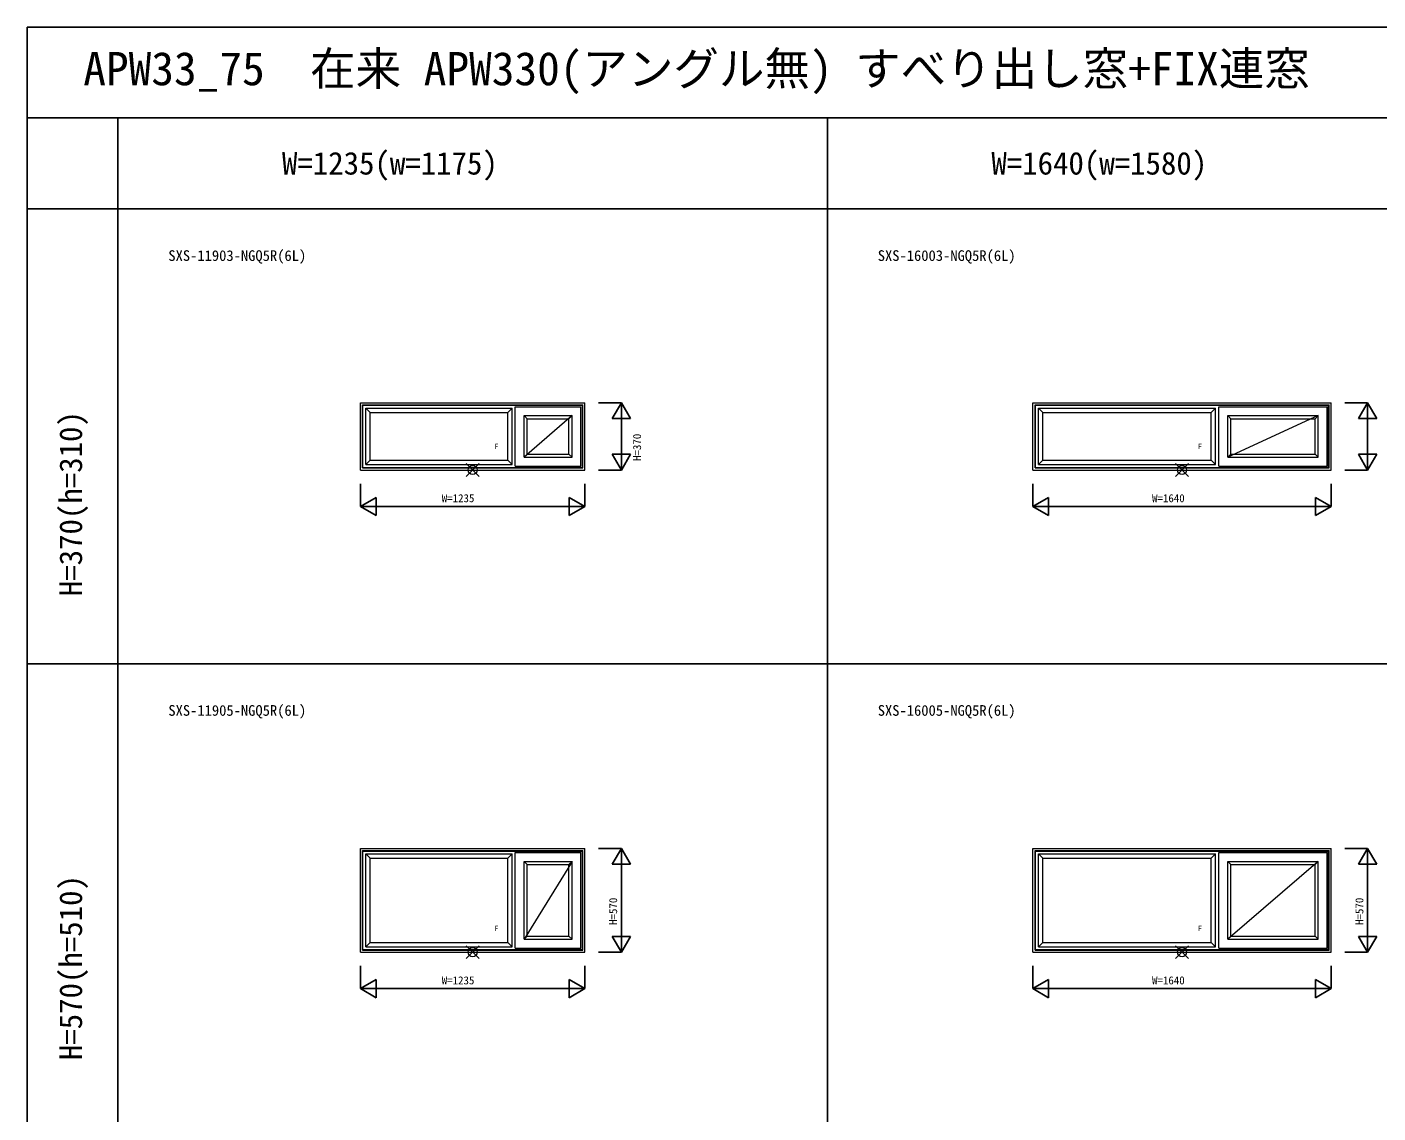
# Model space of a CAD drawing. Units: millimetres, scale not verified. Extents: x -13750 to 13750, y -10000 to 10000.
# Drawn here: x -13750 to -6323, y 4031 to 10000 of the extents above; entities that cross this region are included whole.
import ezdxf
from ezdxf.enums import TextEntityAlignment as Align

# ---------------------------------------------------------------- set-up
doc = ezdxf.new("R2010")
doc.units = ezdxf.units.MM
doc.header["$LTSCALE"] = 50
for name, color, linetype in [('0-0_0', 3, 'Continuous'), ('0-6_YKK_F1', 7, 'Continuous'), ('0-8_YKK_N1', 2, 'Continuous')]:
    doc.layers.add(name, color=color, linetype=linetype)
doc.layers.add('0-1_YKK_A1', color=4, linetype='Continuous', lineweight=18)
doc.layers.add('0-7_YKK_IN', color=1, linetype='Continuous', lineweight=18)
doc.styles.add('ＭＳ ゴシック', font='')
doc.styles.get('ＭＳ ゴシック').set_extended_font_data('MS Gothic')

msp = doc.modelspace()

# ---------------------------------------------------------------- linework, layer by layer
at = {"layer": '0-1_YKK_A1'}
for p, q in [((-11917.5, 7565), (-11917.5, 7935)), ((-11917.5, 7935), (-10682.5, 7935)), ((-11905.5, 7577), (-11905.5, 7923)), ((-11905.5, 7923), (-10694.5, 7923)), ((-11903.3, 7920.8), (-11905.5, 7923)), ((-11903.3, 7579.2), (-11903.3, 7920.8)), ((-11903.3, 7920.8), (-10696.7, 7920.8)), ((-11887.5, 7595), (-11887.5, 7905)), ((-11887.5, 7905), (-11083.5, 7905)), ((-11863.5, 7881), (-11887.5, 7905)), ((-11863.5, 7619), (-11863.5, 7881)), ((-11863.5, 7881), (-11107.5, 7881)), ((-11107.5, 7881), (-11083.5, 7905)), ((-11107.5, 7619), (-11107.5, 7881)), ((-11083.5, 7595), (-11083.5, 7905)), ((-11065.5, 7587), (-11065.5, 7913)), ((-11065.5, 7913), (-10704.5, 7913)), ((-10704.5, 7587), (-10704.5, 7913)), ((-10696.7, 7920.8), (-10694.5, 7923)), ((-10696.7, 7579.2), (-10696.7, 7920.8)), ((-10694.5, 7577), (-10694.5, 7923)), ((-10682.5, 7565), (-10682.5, 7935)), ((-8220, 7565), (-8220, 7935)), ((-8220, 7935), (-6580, 7935)), ((-8208, 7577), (-8208, 7923)), ((-8208, 7923), (-6592, 7923)), ((-8205.8, 7920.8), (-8208, 7923)), ((-8205.8, 7579.2), (-8205.8, 7920.8)), ((-8205.8, 7920.8), (-6594.2, 7920.8)), ((-8190, 7595), (-8190, 7905)), ((-8190, 7905), (-7216, 7905)), ((-8166, 7881), (-8190, 7905)), ((-8166, 7619), (-8166, 7881)), ((-8166, 7881), (-7240, 7881)), ((-7240, 7881), (-7216, 7905)), ((-7240, 7619), (-7240, 7881)), ((-7216, 7595), (-7216, 7905)), ((-7198, 7587), (-7198, 7913)), ((-7198, 7913), (-6602, 7913)), ((-6602, 7587), (-6602, 7913)), ((-6594.2, 7920.8), (-6592, 7923)), ((-6594.2, 7579.2), (-6594.2, 7920.8)), ((-6592, 7577), (-6592, 7923)), ((-6580, 7565), (-6580, 7935)), ((-11016.5, 7636), (-11016.5, 7864)), ((-10753.5, 7864), (-11016.5, 7636)), ((-11016.5, 7864), (-10753.5, 7864)), ((-10999.5, 7847), (-11016.5, 7864)), ((-10999.5, 7653), (-10999.5, 7847)), ((-10999.5, 7847), (-10770.5, 7847)), ((-10770.5, 7847), (-10753.5, 7864)), ((-10770.5, 7653), (-10770.5, 7847)), ((-10753.5, 7636), (-10753.5, 7864)), ((-7149, 7636), (-7149, 7864)), ((-6651, 7864), (-7149, 7636)), ((-7149, 7864), (-6651, 7864)), ((-7132, 7847), (-7149, 7864)), ((-7132, 7653), (-7132, 7847)), ((-7132, 7847), (-6668, 7847)), ((-6668, 7847), (-6651, 7864)), ((-6668, 7653), (-6668, 7847)), ((-6651, 7636), (-6651, 7864)), ((-10999.5, 7653), (-11016.5, 7636)), ((-10999.5, 7653), (-10770.5, 7653)), ((-10770.5, 7653), (-10753.5, 7636)), ((-7132, 7653), (-7149, 7636)), ((-7132, 7653), (-6668, 7653)), ((-6668, 7653), (-6651, 7636)), ((-11905.5, 7577), (-11903.3, 7579.2)), ((-11905.5, 7577), (-10694.5, 7577)), ((-11903.3, 7579.2), (-10696.7, 7579.2)), ((-11863.5, 7619), (-11887.5, 7595)), ((-11887.5, 7595), (-11083.5, 7595)), ((-11863.5, 7619), (-11107.5, 7619)), ((-11107.5, 7619), (-11083.5, 7595)), ((-11065.5, 7587), (-10704.5, 7587)), ((-11016.5, 7636), (-10753.5, 7636)), ((-10694.5, 7577), (-10696.7, 7579.2)), ((-8208, 7577), (-8205.8, 7579.2)), ((-8208, 7577), (-6592, 7577)), ((-8205.8, 7579.2), (-6594.2, 7579.2)), ((-8166, 7619), (-8190, 7595)), ((-8190, 7595), (-7216, 7595)), ((-8166, 7619), (-7240, 7619)), ((-7240, 7619), (-7216, 7595)), ((-7198, 7587), (-6602, 7587)), ((-7149, 7636), (-6651, 7636)), ((-6592, 7577), (-6594.2, 7579.2)), ((-11917.5, 7565), (-10682.5, 7565)), ((-8220, 7565), (-6580, 7565)), ((-11917.5, 4915), (-11917.5, 5485)), ((-11917.5, 5485), (-10682.5, 5485)), ((-11905.5, 4927), (-11905.5, 5473)), ((-11905.5, 5473), (-10694.5, 5473)), ((-11903.3, 5470.8), (-11905.5, 5473)), ((-11903.3, 4929.2), (-11903.3, 5470.8)), ((-11903.3, 5470.8), (-10696.7, 5470.8)), ((-11887.5, 4945), (-11887.5, 5455)), ((-11887.5, 5455), (-11083.5, 5455)), ((-11863.5, 5431), (-11887.5, 5455)), ((-11863.5, 4969), (-11863.5, 5431)), ((-11863.5, 5431), (-11107.5, 5431)), ((-11107.5, 5431), (-11083.5, 5455)), ((-11107.5, 4969), (-11107.5, 5431)), ((-11083.5, 4945), (-11083.5, 5455)), ((-11065.5, 4937), (-11065.5, 5463)), ((-11065.5, 5463), (-10704.5, 5463)), ((-10704.5, 4937), (-10704.5, 5463)), ((-10696.7, 5470.8), (-10694.5, 5473)), ((-10696.7, 4929.2), (-10696.7, 5470.8)), ((-10694.5, 4927), (-10694.5, 5473)), ((-10682.5, 4915), (-10682.5, 5485)), ((-8220, 4915), (-8220, 5485)), ((-8220, 5485), (-6580, 5485)), ((-8208, 4927), (-8208, 5473)), ((-8208, 5473), (-6592, 5473)), ((-8205.8, 5470.8), (-8208, 5473)), ((-8205.8, 4929.2), (-8205.8, 5470.8)), ((-8205.8, 5470.8), (-6594.2, 5470.8)), ((-8190, 4945), (-8190, 5455)), ((-8190, 5455), (-7216, 5455)), ((-8166, 5431), (-8190, 5455)), ((-8166, 4969), (-8166, 5431)), ((-8166, 5431), (-7240, 5431)), ((-7240, 5431), (-7216, 5455)), ((-7240, 4969), (-7240, 5431)), ((-7216, 4945), (-7216, 5455)), ((-7198, 4937), (-7198, 5463)), ((-7198, 5463), (-6602, 5463)), ((-6602, 4937), (-6602, 5463)), ((-6594.2, 5470.8), (-6592, 5473)), ((-6594.2, 4929.2), (-6594.2, 5470.8)), ((-6592, 4927), (-6592, 5473)), ((-6580, 4915), (-6580, 5485)), ((-11016.5, 4986), (-11016.5, 5414)), ((-10753.5, 5414), (-11016.5, 4986)), ((-11016.5, 5414), (-10753.5, 5414)), ((-10999.5, 5397), (-11016.5, 5414)), ((-10999.5, 5003), (-10999.5, 5397)), ((-10999.5, 5397), (-10770.5, 5397)), ((-10770.5, 5397), (-10753.5, 5414)), ((-10770.5, 5003), (-10770.5, 5397)), ((-10753.5, 4986), (-10753.5, 5414)), ((-7149, 4986), (-7149, 5414)), ((-6651, 5414), (-7149, 4986)), ((-7149, 5414), (-6651, 5414)), ((-7132, 5397), (-7149, 5414)), ((-7132, 5003), (-7132, 5397)), ((-7132, 5397), (-6668, 5397)), ((-6668, 5397), (-6651, 5414)), ((-6668, 5003), (-6668, 5397)), ((-6651, 4986), (-6651, 5414)), ((-10999.5, 5003), (-11016.5, 4986)), ((-11016.5, 4986), (-10753.5, 4986)), ((-10999.5, 5003), (-10770.5, 5003)), ((-10770.5, 5003), (-10753.5, 4986)), ((-7132, 5003), (-7149, 4986)), ((-7149, 4986), (-6651, 4986)), ((-7132, 5003), (-6668, 5003)), ((-6668, 5003), (-6651, 4986)), ((-11917.5, 4915), (-10682.5, 4915)), ((-11905.5, 4927), (-11903.3, 4929.2)), ((-11905.5, 4927), (-10694.5, 4927)), ((-11903.3, 4929.2), (-10696.7, 4929.2)), ((-11863.5, 4969), (-11887.5, 4945)), ((-11887.5, 4945), (-11083.5, 4945)), ((-11863.5, 4969), (-11107.5, 4969)), ((-11107.5, 4969), (-11083.5, 4945)), ((-11065.5, 4937), (-10704.5, 4937)), ((-10694.5, 4927), (-10696.7, 4929.2)), ((-8220, 4915), (-6580, 4915)), ((-8208, 4927), (-8205.8, 4929.2)), ((-8208, 4927), (-6592, 4927)), ((-8205.8, 4929.2), (-6594.2, 4929.2)), ((-8166, 4969), (-8190, 4945)), ((-8190, 4945), (-7216, 4945)), ((-8166, 4969), (-7240, 4969)), ((-7240, 4969), (-7216, 4945)), ((-7198, 4937), (-6602, 4937)), ((-6592, 4927), (-6594.2, 4929.2))]:
    msp.add_line(p, q, dxfattribs=at)
at = {"layer": '0-6_YKK_F1'}
for p, q in [((-13750, 10000), (13750, 10000)), ((-13750, -10000), (-13750, 10000)), ((-13750, 9500), (9350, 9500)), ((-13250, -1737.5), (-13250, 9500)), ((-9350, -1737.5), (-9350, 9500)), ((-13750, 9000), (9350, 9000)), ((-13750, 6500), (9350, 6500))]:
    msp.add_line(p, q, dxfattribs=at)
at = {"layer": '0-7_YKK_IN'}
for p, q in [((-11335.36, 7600.36), (-11264.64, 7529.64)), ((-11335.36, 7529.64), (-11264.64, 7600.36)), ((-7435.36, 7600.36), (-7364.64, 7529.64)), ((-7435.36, 7529.64), (-7364.64, 7600.36)), ((-11335.36, 4950.36), (-11264.64, 4879.64)), ((-11335.36, 4879.64), (-11264.64, 4950.36)), ((-7435.36, 4950.36), (-7364.64, 4879.64)), ((-7435.36, 4879.64), (-7364.64, 4950.36))]:
    msp.add_line(p, q, dxfattribs=at)
for centre in [(-11300, 7565), (-7400, 7565), (-11300, 4915), (-7400, 4915)]:
    msp.add_circle(centre, 25, dxfattribs=at)
at = {"layer": '0-8_YKK_N1'}
for p, q in [((-10607.5, 7935), (-10482.5, 7935)), ((-10482.5, 7935), (-10532.5, 7848.4)), ((-10482.5, 7565), (-10482.5, 7935)), ((-10482.5, 7935), (-10432.5, 7848.4)), ((-6505, 7935), (-6380, 7935)), ((-6380, 7935), (-6430, 7848.4)), ((-6380, 7565), (-6380, 7935)), ((-6380, 7935), (-6330, 7848.4)), ((-10532.5, 7848.4), (-10432.5, 7848.4)), ((-6430, 7848.4), (-6330, 7848.4)), ((-10482.5, 7565), (-10532.5, 7651.6)), ((-10432.5, 7651.6), (-10532.5, 7651.6)), ((-10482.5, 7565), (-10432.5, 7651.6)), ((-6380, 7565), (-6430, 7651.6)), ((-6330, 7651.6), (-6430, 7651.6)), ((-6380, 7565), (-6330, 7651.6)), ((-10607.5, 7565), (-10482.5, 7565)), ((-6505, 7565), (-6380, 7565)), ((-11917.5, 7490), (-11917.5, 7365)), ((-10682.5, 7490), (-10682.5, 7365)), ((-8220, 7490), (-8220, 7365)), ((-6580, 7490), (-6580, 7365)), ((-11917.5, 7365), (-11830.9, 7415)), ((-11917.5, 7365), (-10682.5, 7365)), ((-11917.5, 7365), (-11830.9, 7315)), ((-11830.9, 7315), (-11830.9, 7415)), ((-10682.5, 7365), (-10769.1, 7415)), ((-10769.1, 7415), (-10769.1, 7315)), ((-10682.5, 7365), (-10769.1, 7315)), ((-8220, 7365), (-8133.4, 7415)), ((-8220, 7365), (-6580, 7365)), ((-8220, 7365), (-8133.4, 7315)), ((-8133.4, 7315), (-8133.4, 7415)), ((-6580, 7365), (-6666.6, 7415)), ((-6666.6, 7415), (-6666.6, 7315)), ((-6580, 7365), (-6666.6, 7315)), ((-10607.5, 5485), (-10482.5, 5485)), ((-10482.5, 5485), (-10532.5, 5398.4)), ((-10482.5, 4915), (-10482.5, 5485)), ((-10482.5, 5485), (-10432.5, 5398.4)), ((-6505, 5485), (-6380, 5485)), ((-6380, 5485), (-6430, 5398.4)), ((-6380, 4915), (-6380, 5485)), ((-6380, 5485), (-6330, 5398.4)), ((-10532.5, 5398.4), (-10432.5, 5398.4)), ((-6430, 5398.4), (-6330, 5398.4)), ((-10482.5, 4915), (-10532.5, 5001.6)), ((-10432.5, 5001.6), (-10532.5, 5001.6)), ((-10482.5, 4915), (-10432.5, 5001.6)), ((-6380, 4915), (-6430, 5001.6)), ((-6330, 5001.6), (-6430, 5001.6)), ((-6380, 4915), (-6330, 5001.6)), ((-10607.5, 4915), (-10482.5, 4915)), ((-6505, 4915), (-6380, 4915)), ((-11917.5, 4840), (-11917.5, 4715)), ((-10682.5, 4840), (-10682.5, 4715)), ((-8220, 4840), (-8220, 4715)), ((-6580, 4840), (-6580, 4715)), ((-11917.5, 4715), (-11830.9, 4765)), ((-11830.9, 4665), (-11830.9, 4765)), ((-10682.5, 4715), (-10769.1, 4765)), ((-10769.1, 4765), (-10769.1, 4665)), ((-8220, 4715), (-8133.4, 4765)), ((-8133.4, 4665), (-8133.4, 4765)), ((-6580, 4715), (-6666.6, 4765)), ((-6666.6, 4765), (-6666.6, 4665)), ((-11917.5, 4715), (-10682.5, 4715)), ((-11917.5, 4715), (-11830.9, 4665)), ((-10682.5, 4715), (-10769.1, 4665)), ((-8220, 4715), (-6580, 4715)), ((-8220, 4715), (-8133.4, 4665)), ((-6580, 4715), (-6666.6, 4665))]:
    msp.add_line(p, q, dxfattribs=at)

# ---------------------------------------------------------------- texts
at = {"layer": '0-0_0', "color": 7, "style": 'ＭＳ ゴシック'}
for s, height, p in [('APW33_75  在来 APW330(アングル無) すべり出し窓+FIX連窓', 183.3, (-13440.77, 9625)), ('SXS-11903-NGQ5R(6L)', 58.65, (-12973.07, 8696.78)), ('SXS-16003-NGQ5R(6L)', 58.65, (-9073.07, 8696.78)), ('SXS-11905-NGQ5R(6L)', 58.65, (-12973.07, 6196.78)), ('SXS-16005-NGQ5R(6L)', 58.65, (-9073.07, 6196.78))]:
    msp.add_text(s, height=height, dxfattribs=at).set_placement(p, align=Align.BOTTOM_LEFT)
at = {"layer": '0-0_0', "style": 'ＭＳ ゴシック'}
for s, p in [('W=1235(w=1175)', (-12348.33, 9151.63)), ('W=1640(w=1580)', (-8448.33, 9151.63))]:
    msp.add_text(s, height=124.6, dxfattribs=at).set_placement(p, align=Align.BOTTOM_LEFT)
for s, p in [('H=370(h=310)', (-13410.05, 6871.67)), ('H=570(h=510)', (-13410.05, 4321.67))]:
    msp.add_text(s, height=124.6, rotation=90, dxfattribs=at).set_placement(p, align=Align.BOTTOM_LEFT)
at = {"layer": '0-1_YKK_A1', "style": 'ＭＳ ゴシック'}
for p in [(-11180.84, 7672.05), (-7313.34, 7672.05), (-11180.84, 5022.05), (-7313.34, 5022.05)]:
    msp.add_text('F', height=29.33, dxfattribs=at).set_placement(p, align=Align.BOTTOM_LEFT)
at = {"layer": '0-8_YKK_N1', "style": 'ＭＳ ゴシック'}
for s, p in [('H=370', (-10361.12, 7615)), ('H=570', (-10492.5, 5065)), ('H=570', (-6390, 5065))]:
    msp.add_text(s, height=43.99, rotation=90, dxfattribs=at).set_placement(p, align=Align.BOTTOM_LEFT)
for s, p in [('W=1235', (-11470, 7375)), ('W=1640', (-7565, 7375)), ('W=1235', (-11470, 4725)), ('W=1640', (-7565, 4725))]:
    msp.add_text(s, height=43.99, dxfattribs=at).set_placement(p, align=Align.BOTTOM_LEFT)

doc.saveas('drawing.dxf')
